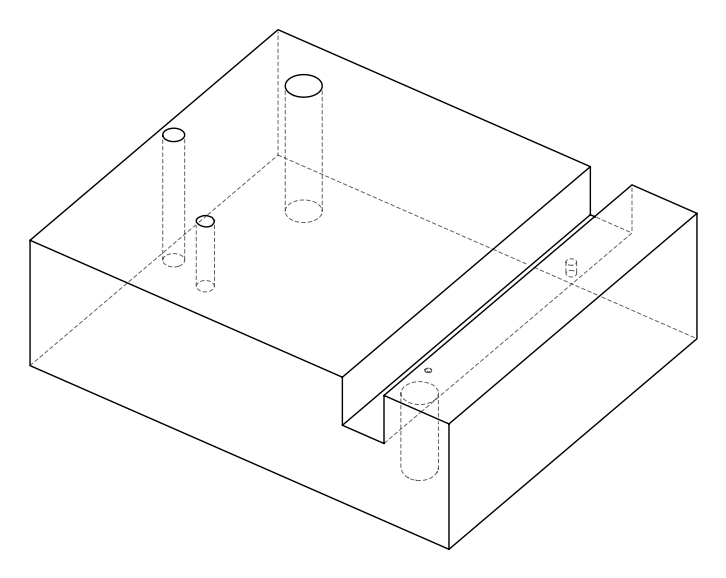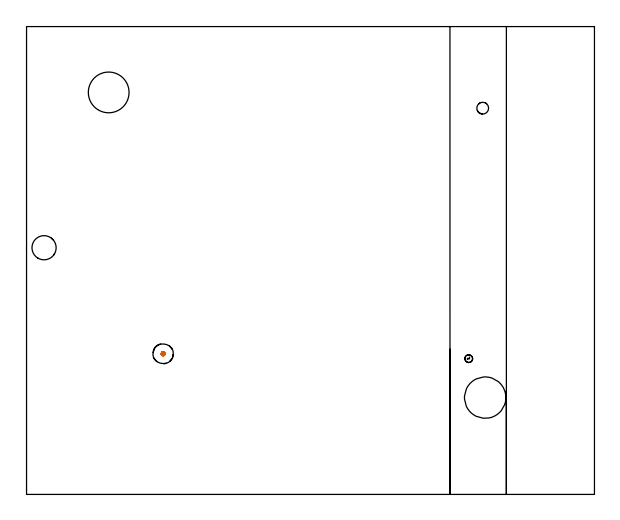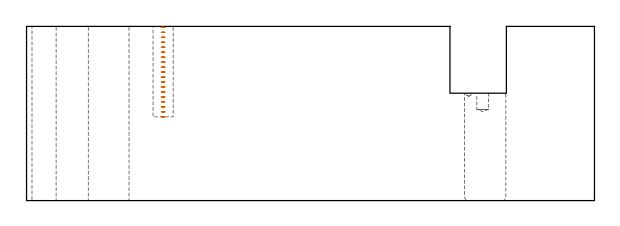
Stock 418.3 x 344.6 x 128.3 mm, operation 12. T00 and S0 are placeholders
(PLAN: 12 operations, 9 tool changes, 15.8 min)
(1 SPOT_DRILL | STEP1HOLE_2 | NXT0321_9005460120000 | 0.05 min | 183 mm3)
(2 SPOT_DRILL_1 | STEP1POCKET | NXT0321_9005460120000 | 0.04 min | 5433 mm3)
(3 SPOT_DRILL_2 | STEP1POCKET_2 | NXT0321_9005460120000 | 0.04 min | 5416 mm3)
(4 INDEXABLE_INSERT_DRILL_THROUGH_HOLE_FROM_SOLID | STEP1HOLE | NXT0302_031 | 0.53 min | 90618 mm3)
(5 DRILL_BLIND_HOLE_INTO_CENTER | STEP1HOLE_2 | NXT0301_087 | 0.08 min | 1513 mm3)
(6 GUN_DRILL_THROUGH_HOLE | STEP1HOLE_2 | UGT0307_008 | 0.63 min | 10623 mm3)
(7 DRILL_TO_ENLARGE_THROUGH_HOLE | STEP1HOLE_2 | UGT0301_248 | 0.55 min | 19544 mm3)
(8 DRILL_BLIND_HOLE_INTO_CENTER_1 | STEP1POCKET | NXT0301_058 | 0.07 min | 771 mm3)
(9 DRILL_BLIND_HOLE_INTO_CENTER_2 | STEP1POCKET_2 | UGT0301_180 | 0.03 min | 40 mm3)
(10 MILL_RECTANGULAR_SLOT | SLOT_RECTANGULAR | UGT0201_019 | Follow Part, ap 10, ae 75% | 9.22 min | 693151 mm3)
(11 MILL_THROUGH_HOLE_FROM_SOLID_MATERIAL | STEP1HOLE_1 | NXT0201_007 | Circular | 3.58 min | 57169 mm3)
(12 MILL_BLIND_HOLE_FROM_SOLID_MATERIAL | STEP1POCKET_1 | NXT0201_011 | Spiral | 1.02 min | 11534 mm3)
(TOOL NXT0321_9005460120000 | NC Spot Drill, 142deg, 12mm, Carbide, Uncoated | D12 PA142 FL30 Z2)
(TOOL NXT0302_031 | Index. Insert Drill 30mm [880-D3000L32-05] | D30 PA176 FL150 Z2)
(TOOL NXT0301_087 | Carbide Drill 11.6mm [860.1-1160-058A1-MM 2214] | D11.6 PA140 FL72 Z2)
(TOOL UGT0307_008 | Gun Drill 11 mm | D11 PA130 FL24 Z1)
(TOOL UGT0301_248 | Twist Drill 17.8 mm | D17.8 PA118 FL130 Z2)
(TOOL NXT0301_058 | Carbide Drill 8.7mm [860.1-0870-026A1-MM 2214] | D8.7 PA140 FL47 Z2)
(TOOL UGT0301_180 | Twist Drill 5.7 mm | D5.7 PA118 FL55 Z2)
(TOOL UGT0201_019 | End mill 40 mm | D40 FL63 Z6)
(TOOL NXT0201_007 | ENDMILL 25mm [R216.25-25050GCK54P 1620] | D25 R3 FL54 Z5)
(TOOL NXT0201_011 | ENDMILL 12mm [2P460-1200-NA 1630] | D12 FL38 Z6)
(OP 12 MILL_BLIND_HOLE_FROM_SOLID_MATERIAL)
G17 G21 G94 G90
T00 M6
G54
G17 G0 G90 X100.6 Y103.6 S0 M3
G43 Z138.3 H1
Z127.637
G94 G3 X101.3 Y104.3 R0.7 F250.
X100.6 Y105. R0.7
X99.2 Y103.6 R1.4
X100.6 Y105. R-1.4
X99.9 Y104.3 R0.7
X100.6 Y103.6 R0.7
G0 Z123.974
G3 X101.3 Y104.3 R0.7
X100.6 Y105. R0.7
X99.2 Y103.6 R1.4
X100.6 Y105. R-1.4
X99.9 Y104.3 R0.7
X100.6 Y103.6 R0.7
G0 Z120.311
G3 X101.3 Y104.3 R0.7
X100.6 Y105. R0.7
X99.2 Y103.6 R1.4
X100.6 Y105. R-1.4
X99.9 Y104.3 R0.7
X100.6 Y103.6 R0.7
G0 Z116.647
G3 X101.3 Y104.3 R0.7
X100.6 Y105. R0.7
X99.2 Y103.6 R1.4
X100.6 Y105. R-1.4
X99.9 Y104.3 R0.7
X100.6 Y103.6 R0.7
G0 Z112.984
G3 X101.3 Y104.3 R0.7
X100.6 Y105. R0.7
X99.2 Y103.6 R1.4
X100.6 Y105. R-1.4
X99.9 Y104.3 R0.7
X100.6 Y103.6 R0.7
G0 Z109.321
G3 X101.3 Y104.3 R0.7
X100.6 Y105. R0.7
X99.2 Y103.6 R1.4
X100.6 Y105. R-1.4
X99.9 Y104.3 R0.7
X100.6 Y103.6 R0.7
G0 Z105.658
G3 X101.3 Y104.3 R0.7
X100.6 Y105. R0.7
X99.2 Y103.6 R1.4
X100.6 Y105. R-1.4
X99.9 Y104.3 R0.7
X100.6 Y103.6 R0.7
G0 Z101.995
G3 X101.3 Y104.3 R0.7
X100.6 Y105. R0.7
X99.2 Y103.6 R1.4
X100.6 Y105. R-1.4
X99.9 Y104.3 R0.7
X100.6 Y103.6 R0.7
G0 Z98.332
G3 X101.3 Y104.3 R0.7
X100.6 Y105. R0.7
X99.2 Y103.6 R1.4
X100.6 Y105. R-1.4
X99.9 Y104.3 R0.7
X100.6 Y103.6 R0.7
G0 Z94.668
G3 X101.3 Y104.3 R0.7
X100.6 Y105. R0.7
X99.2 Y103.6 R1.4
X100.6 Y105. R-1.4
X99.9 Y104.3 R0.7
X100.6 Y103.6 R0.7
G0 Z91.005
G3 X101.3 Y104.3 R0.7
X100.6 Y105. R0.7
X99.2 Y103.6 R1.4
X100.6 Y105. R-1.4
X99.9 Y104.3 R0.7
X100.6 Y103.6 R0.7
G0 Z87.342
G3 X101.3 Y104.3 R0.7
X100.6 Y105. R0.7
X99.2 Y103.6 R1.4
X100.6 Y105. R-1.4
X99.9 Y104.3 R0.7
X100.6 Y103.6 R0.7
G0 Z83.679
G3 X101.3 Y104.3 R0.7
X100.6 Y105. R0.7
X99.2 Y103.6 R1.4
X100.6 Y105. R-1.4
X99.9 Y104.3 R0.7
X100.6 Y103.6 R0.7
G0 Z80.016
G3 X101.3 Y104.3 R0.7
X100.6 Y105. R0.7
X99.2 Y103.6 R1.4
X100.6 Y105. R-1.4
X99.9 Y104.3 R0.7
X100.6 Y103.6 R0.7
G0 Z76.353
G3 X101.3 Y104.3 R0.7
X100.6 Y105. R0.7
X99.2 Y103.6 R1.4
X100.6 Y105. R-1.4
X99.9 Y104.3 R0.7
X100.6 Y103.6 R0.7
G0 Z72.689
G3 X101.3 Y104.3 R0.7
X100.6 Y105. R0.7
X99.2 Y103.6 R1.4
X100.6 Y105. R-1.4
X99.9 Y104.3 R0.7
X100.6 Y103.6 R0.7
G0 Z69.026
G3 X101.3 Y104.3 R0.7
X100.6 Y105. R0.7
X99.2 Y103.6 R1.4
X100.6 Y105. R-1.4
X99.9 Y104.3 R0.7
X100.6 Y103.6 R0.7
G0 Z65.363
G3 X101.3 Y104.3 R0.7
X100.6 Y105. R0.7
X99.2 Y103.6 R1.4
X100.6 Y105. R-1.4
X99.9 Y104.3 R0.7
X100.6 Y103.6 R0.7
G0 Z61.7
G3 X101.3 Y104.3 R0.7
X100.6 Y105. R0.7
X99.2 Y103.6 R1.4
X100.6 Y105. R-1.4
X99.9 Y104.3 R0.7
X100.6 Y103.6 R0.7
G0 Z138.3
M5
M2
